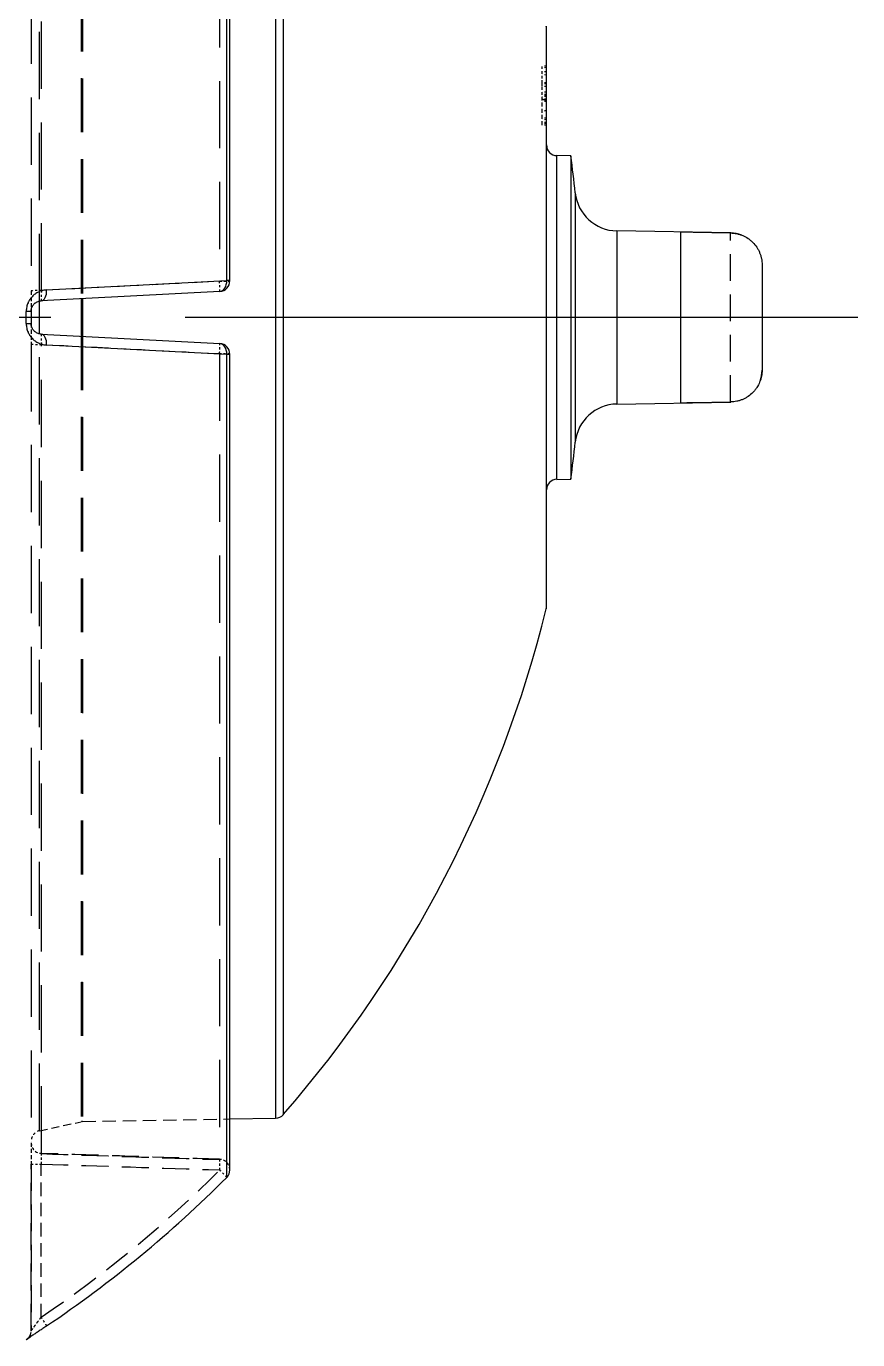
# Model space of a CAD drawing. Header units: millimetres. Extents: x 2469 to 2970, y 2097 to 2450.
# Drawn here: x 2739.7 to 2779, y 2218.7 to 2280.7 of the extents above; entities that cross this region are included whole.
import ezdxf

# ---------------------------------------------------------------- set-up
doc = ezdxf.new("R2010")
doc.units = ezdxf.units.MM
doc.linetypes.add('CENTER', pattern=[50.8, 31.75, -6.35, 6.35, -6.35])
doc.linetypes.add('HIDDEN', pattern=[9.525, 6.35, -3.175])
doc.layers.add('1', color=7, linetype='Continuous', true_color=0xffffff)
doc.layers.add('21', color=7, linetype='Continuous', true_color=0xffffff)

msp = doc.modelspace()

# ---------------------------------------------------------------- linework, layer by layer
at = {"layer": '1', "color": 1, "linetype": 'CENTER'}
msp.add_line((2778.954, 2266.948), (2679.133, 2266.948), dxfattribs=at)
at = {"layer": '21', "color": 7, "linetype": 'Continuous'}
for p, q in [((2749.158, 2268.694), (2749.158, 2307.541)), ((2749.158, 2268.663), (2749.158, 2307.541)), ((2749.306, 2268.678), (2749.306, 2307.185)), ((2751.461, 2304.743), (2751.461, 2229.153)), ((2751.832, 2304.571), (2751.832, 2229.326)), ((2751.832, 2304.571), (2751.832, 2229.326)), ((2764.245, 2280.694), (2764.245, 2253.203)), ((2764.259, 2253.323), (2764.259, 2280.573)), ((2765.408, 2274.577), (2764.753, 2274.588)), ((2764.753, 2259.308), (2764.753, 2274.588)), ((2765.408, 2274.577), (2765.408, 2259.32)), ((2765.615, 2272.838), (2765.615, 2261.059)), ((2765.615, 2272.838), (2765.615, 2261.059)), ((2772.954, 2270.941), (2767.579, 2271.035)), ((2767.579, 2271.035), (2767.579, 2262.862)), ((2770.583, 2270.972), (2770.583, 2262.924)), ((2772.954, 2270.938), (2772.954, 2270.941)), ((2774.436, 2269.432), (2774.436, 2264.464)), ((2740.654, 2268.248), (2749.158, 2268.694)), ((2748.83, 2268.176), (2740.4, 2267.735)), ((2740.32, 2266.176), (2740.32, 2267.725)), ((2742.294, 2267.831), (2742.294, 2266.061)), ((2742.319, 2267.834), (2742.319, 2266.062)), ((2742.343, 2267.835), (2742.343, 2266.058)), ((2739.694, 2266.661), (2739.694, 2267.235)), ((2739.924, 2267.233), (2739.924, 2266.664)), ((2740.4, 2266.162), (2748.83, 2265.72)), ((2749.158, 2265.203), (2740.654, 2265.649)), ((2749.158, 2226.356), (2749.158, 2265.234)), ((2749.158, 2226.356), (2749.158, 2265.203)), ((2749.306, 2226.711), (2749.306, 2265.218)), ((2767.579, 2262.862), (2772.954, 2262.956)), ((2772.954, 2262.956), (2772.954, 2262.959)), ((2764.753, 2259.308), (2765.408, 2259.32)), ((2749.306, 2229.115), (2751.461, 2229.153)), ((2739.694, 2218.695), (2739.694, 2218.696))]:
    msp.add_line(p, q, dxfattribs=at)
at = {"layer": '21', "color": 8, "linetype": 'HIDDEN', "ltscale": 0.5}
for p, q in [((2740.409, 2268.221), (2740.409, 2306.406)), ((2748.821, 2306.684), (2748.821, 2268.657)), ((2739.924, 2305.904), (2739.924, 2268.205)), ((2740.32, 2267.725), (2740.32, 2305.338)), ((2740.32, 2228.559), (2740.32, 2266.176)), ((2739.924, 2265.692), (2739.924, 2227.992)), ((2740.409, 2227.49), (2740.409, 2265.675)), ((2748.821, 2265.24), (2748.821, 2227.213))]:
    msp.add_line(p, q, dxfattribs=at)
at = {"layer": '21', "color": 8, "linetype": 'HIDDEN', "ltscale": 0.4}
for p, q in [((2742.294, 2304.908), (2742.294, 2267.831)), ((2742.343, 2304.903), (2742.343, 2267.835)), ((2742.294, 2266.061), (2742.294, 2228.988)), ((2742.319, 2266.062), (2742.319, 2228.992)), ((2742.343, 2266.058), (2742.343, 2228.994))]:
    msp.add_line(p, q, dxfattribs=at)
at = {"layer": '21', "color": 8, "linetype": 'HIDDEN', "ltscale": 0.006}
for p, q in [((2764.259, 2278.809), (2764.058, 2278.799)), ((2764.259, 2278.809), (2764.058, 2278.799)), ((2764.259, 2278.741), (2764.058, 2278.731)), ((2764.259, 2278.537), (2764.058, 2278.547)), ((2764.259, 2278.537), (2764.058, 2278.547)), ((2764.259, 2278.393), (2764.058, 2278.401)), ((2764.259, 2278.025), (2764.058, 2278.036)), ((2764.259, 2278.009), (2764.058, 2278.009)), ((2764.259, 2278.009), (2764.058, 2278.009)), ((2764.259, 2278), (2764.058, 2278)), ((2764.259, 2277.995), (2764.058, 2277.995)), ((2764.259, 2277.974), (2764.058, 2277.974)), ((2764.259, 2277.855), (2764.058, 2277.844)), ((2764.259, 2277.6), (2764.058, 2277.581)), ((2764.259, 2277.582), (2764.058, 2277.593)), ((2764.259, 2277.48), (2764.058, 2277.469)), ((2764.259, 2277.412), (2764.058, 2277.402)), ((2764.259, 2277.385), (2764.058, 2277.385)), ((2764.259, 2277.385), (2764.058, 2277.385)), ((2764.259, 2277.252), (2764.058, 2277.253)), ((2764.259, 2277.227), (2764.058, 2277.233)), ((2764.259, 2277.17), (2764.058, 2277.189)), ((2764.259, 2277.139), (2764.058, 2277.149)), ((2764.259, 2276.705), (2764.058, 2276.705)), ((2764.259, 2276.704), (2764.058, 2276.704)), ((2764.259, 2276.696), (2764.058, 2276.685)), ((2764.259, 2276.355), (2764.058, 2276.344)), ((2764.259, 2276.287), (2764.058, 2276.276)), ((2764.259, 2276.158), (2764.058, 2276.161)), ((2764.259, 2276.082), (2764.058, 2276.093)), ((2764.259, 2276.014), (2764.058, 2276.029)), ((2764.259, 2276.014), (2764.058, 2276.024))]:
    msp.add_line(p, q, dxfattribs=at)
at = {"layer": '21', "color": 8, "linetype": 'HIDDEN', "ltscale": 0.01}
for p, q in [((2764.058, 2277.844), (2764.058, 2278.299)), ((2739.924, 2226.989), (2740.4, 2226.989))]:
    msp.add_line(p, q, dxfattribs=at)
at = {"layer": '21', "color": 8, "linetype": 'HIDDEN', "ltscale": 0.03}
msp.add_line((2764.058, 2276.029), (2764.058, 2277.233), dxfattribs=at)
at = {"layer": '21', "color": 8, "linetype": 'HIDDEN', "ltscale": 0.2}
for p, q in [((2772.954, 2262.959), (2772.954, 2270.938)), ((2739.924, 2219.119), (2739.924, 2226.989)), ((2739.924, 2226.989), (2739.924, 2219.119))]:
    msp.add_line(p, q, dxfattribs=at)
at = {"layer": '21', "color": 8, "linetype": 'HIDDEN'}
for p, q in [((2774.436, 2269.432), (2774.436, 2269.434)), ((2774.436, 2264.463), (2774.436, 2264.464)), ((2739.924, 2219.118), (2739.924, 2219.119))]:
    msp.add_line(p, q, dxfattribs=at).dxf.unprotected_set("ltscale", 0)
at = {"layer": '21', "color": 8, "linetype": 'HIDDEN', "ltscale": 0.06}
msp.add_line((2740.32, 2228.559), (2742.294, 2228.988), dxfattribs=at)
at = {"layer": '21', "color": 8, "linetype": 'HIDDEN', "ltscale": 0.1}
for p, q in [((2742.343, 2228.994), (2749.306, 2229.115)), ((2740.4, 2219.762), (2740.4, 2226.989))]:
    msp.add_line(p, q, dxfattribs=at)
at = {"layer": '21', "color": 7, "linetype": 'Continuous'}
for centre, radius, start, end in [((2763.757, 2280.573), 0.503, 0, 13.88379), ((2764.762, 2275.091), 0.503, 180, 269), ((2708.633, 2266.948), 57.285, 5.90103, 7.65277), ((2767.614, 2273.044), 2.01, 185.90103, 269), ((2772.928, 2269.434), 1.508, 69.45894, 89), ((2748.804, 2268.678), 0.503, 273, 0), ((2748.804, 2265.218), 0.503, 0, 87), ((2772.928, 2264.463), 1.508, 340.00142, 0), ((2767.614, 2260.852), 2.01, 91, 174.09897), ((2708.633, 2266.948), 57.285, 352.34723, 354.09897), ((2764.762, 2258.806), 0.503, 91, 180), ((2708.633, 2266.948), 57.285, 318.94644, 346.11621), ((2763.757, 2253.323), 0.503, 346.11621, 0), ((2751.453, 2229.656), 0.503, 271, 318.94644), ((2748.804, 2226.711), 0.503, 315.01698, 0)]:
    msp.add_arc(centre, radius, start, end, dxfattribs=at)
at = {"layer": '21', "color": 8, "linetype": 'HIDDEN', "ltscale": 0.001}
msp.add_arc((2742.348, 2228.743), 0.251, 91, 102.26993, dxfattribs=at)
at = {"layer": '21', "color": 8, "linetype": 'HIDDEN', "ltscale": 0.02}
msp.add_arc((2740.427, 2228.068), 0.503, 102.26993, 180, dxfattribs=at)
at = {"layer": '21', "color": 8, "linetype": 'HIDDEN', "ltscale": 0.01}
msp.add_arc((2739.422, 2219.118), 0.503, 318.37268, 0, dxfattribs=at)
at = {"layer": '21', "color": 8, "linetype": 'HIDDEN', "ltscale": 0.003}
msp.add_arc((2739.422, 2219.118), 0.503, 302.76926, 316.87127, dxfattribs=at)
at = {"layer": '21', "color": 8, "linetype": 'HIDDEN', "ltscale": 0.006}
for centre, major_axis, ratio, start_param, end_param in [((2777.516, 2278.165), (19.331, -0.106), 0.071394, 3.94272, 3.957099), ((2739.422, 2219.119), (0.503, 0), 0.999982, 5.861087, 6.283185)]:
    msp.add_ellipse(centre, major_axis=major_axis, ratio=ratio, start_param=start_param, end_param=end_param, dxfattribs=at)
at = {"layer": '21', "color": 7, "linetype": 'Continuous'}
for centre, major_axis, ratio, start_param, end_param in [((2747.776, 2266.948), (84.57, 0), 0.049416, 1.26849, 1.297738), ((2748.804, 2268.678), (0.026, -0.502), 0.706831, 0, 1.564208), ((2748.804, 2268.678), (-0.503, 0), 0.042955, 3.141582, 3.928283), ((2740.374, 2268.236), (0.026, -0.502), 0.558433, 0, 1.564208), ((2739.422, 2267.233), (0.503, 0), 0.00595, 0, 0.998865), ((2739.422, 2266.664), (-0.503, 0), 0.00595, 2.142728, 3.141593), ((2740.374, 2265.66), (-0.026, -0.502), 0.558433, 1.577384, 3.141593), ((2748.804, 2265.218), (-0.026, -0.502), 0.706831, 1.577384, 3.141593), ((2748.804, 2265.218), (0.503, 0), 0.042955, 5.496495, 6.283196), ((2747.776, 2266.948), (84.57, 0), 0.049416, 4.985448, 5.014695), ((2748.804, 2226.711), (-0.503, 0), 0.999077, 2.354902, 3.141604), ((2708.653, 2266.948), (0, -57.384), 0.99863, 0.592496, 0.785009), ((2739.422, 2219.119), (0.503, 0), 0.999982, 5.28432, 5.353414)]:
    msp.add_ellipse(centre, major_axis=major_axis, ratio=ratio, start_param=start_param, end_param=end_param, dxfattribs=at)
at = {"layer": '21', "color": 8, "linetype": 'HIDDEN', "ltscale": 0.01}
for centre, major_axis, ratio, start_param, end_param in [((2748.804, 2268.678), (-0.503, 0), 0.042955, 1.605703, 3.141582), ((2748.804, 2268.678), (-0.026, 0.502), 0.032638, 3.141593, 4.667678), ((2740.427, 2268.205), (0.503, 0), 0.032244, 1.605703, 3.141593), ((2740.427, 2265.692), (-0.503, 0), 0.032244, 0, 1.53589), ((2748.804, 2265.218), (0.026, 0.502), 0.032638, 4.7571, 6.283185), ((2748.804, 2265.218), (0.503, 0), 0.042955, 0.000011, 1.53589), ((2748.804, 2226.711), (0.016, 0.502), 0.052308, 4.714099, 6.240184), ((2748.804, 2226.711), (0.355, -0.355), 0.037022, 6.252747, 7.816955), ((2740.374, 2219.762), (0.281, -0.417), 0.043415, 6.260515, 7.824724)]:
    msp.add_ellipse(centre, major_axis=major_axis, ratio=ratio, start_param=start_param, end_param=end_param, dxfattribs=at)
at = {"layer": '21', "color": 8, "linetype": 'HIDDEN', "ltscale": 0.02}
for centre, major_axis, ratio, start_param in [((2740.427, 2227.992), (0.503, 0), 0.99948, 3.141593), ((2748.804, 2226.711), (-0.503, 0), 0.999077, 3.141604)]:
    msp.add_ellipse(centre, major_axis=major_axis, ratio=ratio, start_param=start_param, end_param=4.677482, dxfattribs=at)
at = {"layer": '21', "color": 8, "linetype": 'HIDDEN', "ltscale": 0.2}
for centre, major_axis, ratio, start_param, end_param in [((3616.169, 2266.949), (1336.838, 0), 0.039078, 3.998072, 4.00638), ((3610.412, 2266.948), (1342.573, 0), 0.039078, 4.00741, 4.015625), ((2708.679, 2266.948), (0, 56.882), 0.99863, 3.734088, 3.926602)]:
    msp.add_ellipse(centre, major_axis=major_axis, ratio=ratio, start_param=start_param, end_param=end_param, dxfattribs=at)
at = {"layer": '21', "color": 8, "linetype": 'HIDDEN', "ltscale": 0.007}
msp.add_ellipse((2739.422, 2219.119), major_axis=(0.503, 0), ratio=0.999982, start_param=5.353414, end_param=5.861087, dxfattribs=at)
at = {"layer": '21', "color": 8, "linetype": 'HIDDEN', "ltscale": 0.02}
for points, knots in [([(2764.058, 2278), (2764.058, 2278.053), (2764.058, 2278.105), (2764.058, 2278.207), (2764.058, 2278.257), (2764.058, 2278.403), (2764.058, 2278.494), (2764.058, 2278.643), (2764.058, 2278.701), (2764.058, 2278.76), (2764.058, 2278.775), (2764.058, 2278.794), (2764.058, 2278.797), (2764.058, 2278.799)], [0, 0, 0, 0, 0.124774, 0.124774, 0.249847, 0.249847, 0.499992, 0.499992, 0.750137, 0.750137, 0.87521, 0.87521, 1, 1, 1, 1]), ([(2764.058, 2277.233), (2764.058, 2277.292), (2764.058, 2277.35), (2764.058, 2277.441), (2764.058, 2277.471), (2764.058, 2277.534), (2764.058, 2277.565), (2764.058, 2277.661), (2764.058, 2277.726), (2764.058, 2277.828), (2764.058, 2277.862), (2764.058, 2277.93), (2764.058, 2277.965), (2764.058, 2278)], [0, 0, 0, 0, 0.250113, 0.250113, 0.37517, 0.37517, 0.500226, 0.500226, 0.750339, 0.750339, 0.875396, 0.875396, 1, 1, 1, 1]), ([(2739.924, 2219.119), (2739.924, 2219.119), (2739.925, 2219.121), (2739.93, 2219.127), (2739.931, 2219.129), (2739.935, 2219.135), (2739.937, 2219.138), (2739.945, 2219.148), (2739.951, 2219.157), (2739.962, 2219.171), (2739.965, 2219.176), (2739.973, 2219.186), (2739.977, 2219.192), (2739.99, 2219.209), (2739.999, 2219.221), (2740.018, 2219.247), (2740.028, 2219.26), (2740.048, 2219.288), (2740.059, 2219.303), (2740.081, 2219.332), (2740.092, 2219.347), (2740.115, 2219.378), (2740.127, 2219.394), (2740.151, 2219.426), (2740.163, 2219.442), (2740.199, 2219.491), (2740.223, 2219.524), (2740.273, 2219.591), (2740.298, 2219.625), (2740.349, 2219.693), (2740.375, 2219.727), (2740.4, 2219.762)], [0, 0, 0, 0, 0.0625, 0.0625, 0.09375, 0.09375, 0.125, 0.125, 0.1875, 0.1875, 0.21875, 0.21875, 0.25, 0.25, 0.3125, 0.3125, 0.375, 0.375, 0.4375, 0.4375, 0.5, 0.5, 0.5625, 0.5625, 0.625, 0.625, 0.75, 0.75, 0.875, 0.875, 1, 1, 1, 1])]:
    msp.add_open_spline(points, degree=3, knots=knots, dxfattribs=at)
at = {"layer": '21', "color": 8, "linetype": 'HIDDEN', "ltscale": 0.006}
for points, knots in [([(2764.259, 2277.976), (2764.226, 2277.977), (2764.192, 2277.978), (2764.125, 2277.98), (2764.092, 2277.984), (2764.058, 2277.986)], [0, 0, 0, 0, 0.499659, 0.499659, 1, 1, 1, 1]), ([(2764.259, 2277.466), (2764.247, 2277.466), (2764.234, 2277.466), (2764.201, 2277.467), (2764.18, 2277.467), (2764.137, 2277.467), (2764.116, 2277.468), (2764.085, 2277.468), (2764.074, 2277.468), (2764.062, 2277.468), (2764.06, 2277.468), (2764.058, 2277.468)], [0, 0, 0, 0, 0.186779, 0.186779, 0.501647, 0.501647, 0.816524, 0.816524, 0.973967, 0.973967, 1, 1, 1, 1])]:
    msp.add_open_spline(points, degree=3, knots=knots, dxfattribs=at)
msp.add_open_spline([(2764.259, 2277.207), (2764.192, 2277.211), (2764.125, 2277.214), (2764.058, 2277.218)], degree=3, dxfattribs=at)
at = {"layer": '21', "color": 7, "linetype": 'Continuous'}
for points, knots in [([(2772.954, 2270.938), (2773.053, 2270.936), (2773.149, 2270.925), (2773.292, 2270.895), (2773.339, 2270.883), (2773.408, 2270.86), (2773.432, 2270.853), (2773.478, 2270.835), (2773.5, 2270.826), (2773.613, 2270.778), (2773.698, 2270.732), (2773.798, 2270.663), (2773.818, 2270.649), (2773.857, 2270.62), (2773.876, 2270.604), (2773.933, 2270.557), (2773.969, 2270.524), (2774.071, 2270.42), (2774.132, 2270.345), (2774.2, 2270.243), (2774.213, 2270.222), (2774.238, 2270.18), (2774.25, 2270.158), (2774.284, 2270.093), (2774.325, 2270.005), (2774.358, 2269.914), (2774.379, 2269.844), (2774.385, 2269.82), (2774.397, 2269.773), (2774.402, 2269.749), (2774.426, 2269.628), (2774.436, 2269.531), (2774.436, 2269.432)], [0, 0, 0, 0, 0.125, 0.125, 0.1875, 0.1875, 0.21875, 0.21875, 0.25, 0.25, 0.375, 0.375, 0.40625, 0.40625, 0.4375, 0.4375, 0.5, 0.5, 0.625, 0.625, 0.65625, 0.65625, 0.6875, 0.6875, 0.75, 0.8125, 0.8125, 0.84375, 0.84375, 0.875, 0.875, 1, 1, 1, 1]), ([(2740.654, 2268.248), (2740.596, 2268.245), (2740.537, 2268.237), (2740.465, 2268.22), (2740.451, 2268.216), (2740.422, 2268.208), (2740.408, 2268.204), (2740.365, 2268.19), (2740.337, 2268.18), (2740.255, 2268.145), (2740.201, 2268.116), (2740.125, 2268.065), (2740.099, 2268.047), (2740.05, 2268.008), (2740.026, 2267.987), (2739.957, 2267.92), (2739.915, 2267.871), (2739.859, 2267.791), (2739.841, 2267.763), (2739.816, 2267.719), (2739.808, 2267.704), (2739.793, 2267.673), (2739.786, 2267.658), (2739.752, 2267.58), (2739.73, 2267.515), (2739.709, 2267.412), (2739.703, 2267.377), (2739.695, 2267.307), (2739.694, 2267.271), (2739.694, 2267.235)], [0, 0, 0, 0, 0.125, 0.125, 0.15625, 0.15625, 0.1875, 0.1875, 0.25, 0.25, 0.375, 0.375, 0.4375, 0.4375, 0.5, 0.5, 0.625, 0.625, 0.6875, 0.6875, 0.71875, 0.71875, 0.75, 0.75, 0.875, 0.875, 0.9375, 0.9375, 1, 1, 1, 1]), ([(2739.924, 2267.233), (2739.924, 2267.255), (2739.925, 2267.276), (2739.93, 2267.308), (2739.931, 2267.318), (2739.935, 2267.338), (2739.937, 2267.348), (2739.945, 2267.378), (2739.951, 2267.397), (2739.962, 2267.424), (2739.965, 2267.432), (2739.973, 2267.45), (2739.977, 2267.458), (2739.99, 2267.482), (2739.999, 2267.497), (2740.018, 2267.526), (2740.028, 2267.539), (2740.048, 2267.564), (2740.059, 2267.576), (2740.081, 2267.598), (2740.092, 2267.608), (2740.115, 2267.628), (2740.127, 2267.637), (2740.151, 2267.653), (2740.163, 2267.661), (2740.199, 2267.682), (2740.223, 2267.693), (2740.273, 2267.712), (2740.298, 2267.719), (2740.349, 2267.73), (2740.375, 2267.733), (2740.4, 2267.735)], [0, 0, 0, 0, 0.0625, 0.0625, 0.09375, 0.09375, 0.125, 0.125, 0.1875, 0.1875, 0.21875, 0.21875, 0.25, 0.25, 0.3125, 0.3125, 0.375, 0.375, 0.4375, 0.4375, 0.5, 0.5, 0.5625, 0.5625, 0.625, 0.625, 0.75, 0.75, 0.875, 0.875, 1, 1, 1, 1]), ([(2739.694, 2266.661), (2739.694, 2266.625), (2739.695, 2266.59), (2739.703, 2266.519), (2739.709, 2266.484), (2739.73, 2266.382), (2739.752, 2266.316), (2739.786, 2266.239), (2739.793, 2266.223), (2739.808, 2266.193), (2739.816, 2266.178), (2739.841, 2266.134), (2739.859, 2266.106), (2739.915, 2266.025), (2739.957, 2265.976), (2740.026, 2265.909), (2740.05, 2265.889), (2740.099, 2265.849), (2740.125, 2265.831), (2740.201, 2265.78), (2740.255, 2265.752), (2740.337, 2265.717), (2740.365, 2265.706), (2740.408, 2265.692), (2740.422, 2265.688), (2740.451, 2265.68), (2740.465, 2265.677), (2740.537, 2265.66), (2740.596, 2265.652), (2740.654, 2265.649)], [0, 0, 0, 0, 0.0625, 0.0625, 0.125, 0.125, 0.25, 0.25, 0.28125, 0.28125, 0.3125, 0.3125, 0.375, 0.375, 0.5, 0.5, 0.5625, 0.5625, 0.625, 0.625, 0.75, 0.75, 0.8125, 0.8125, 0.84375, 0.84375, 0.875, 0.875, 1, 1, 1, 1]), ([(2740.4, 2266.162), (2740.375, 2266.163), (2740.349, 2266.166), (2740.298, 2266.177), (2740.273, 2266.184), (2740.223, 2266.203), (2740.199, 2266.215), (2740.163, 2266.236), (2740.151, 2266.243), (2740.127, 2266.26), (2740.115, 2266.269), (2740.093, 2266.288), (2740.081, 2266.298), (2740.059, 2266.32), (2740.049, 2266.332), (2740.028, 2266.357), (2740.018, 2266.371), (2739.999, 2266.399), (2739.99, 2266.414), (2739.973, 2266.447), (2739.965, 2266.463), (2739.955, 2266.49), (2739.952, 2266.5), (2739.945, 2266.518), (2739.943, 2266.528), (2739.937, 2266.548), (2739.935, 2266.558), (2739.931, 2266.579), (2739.93, 2266.589), (2739.925, 2266.621), (2739.924, 2266.642), (2739.924, 2266.664)], [0, 0, 0, 0, 0.125, 0.125, 0.25, 0.25, 0.375, 0.375, 0.4375, 0.4375, 0.5, 0.5, 0.5625, 0.5625, 0.625, 0.625, 0.6875, 0.6875, 0.75, 0.75, 0.8125, 0.8125, 0.84375, 0.84375, 0.875, 0.875, 0.90625, 0.90625, 0.9375, 0.9375, 1, 1, 1, 1]), ([(2774.436, 2264.464), (2774.436, 2264.366), (2774.426, 2264.269), (2774.398, 2264.126), (2774.386, 2264.079), (2774.365, 2264.008), (2774.358, 2263.985), (2774.341, 2263.939), (2774.333, 2263.916), (2774.286, 2263.803), (2774.241, 2263.717), (2774.174, 2263.615), (2774.16, 2263.595), (2774.131, 2263.556), (2774.116, 2263.536), (2774.07, 2263.479), (2774.038, 2263.443), (2773.935, 2263.339), (2773.861, 2263.276), (2773.76, 2263.207), (2773.739, 2263.194), (2773.698, 2263.168), (2773.676, 2263.156), (2773.612, 2263.121), (2773.525, 2263.078), (2773.434, 2263.044), (2773.365, 2263.022), (2773.341, 2263.015), (2773.294, 2263.003), (2773.27, 2262.997), (2773.15, 2262.971), (2773.053, 2262.96), (2772.954, 2262.959)], [0, 0, 0, 0, 0.125, 0.125, 0.1875, 0.1875, 0.21875, 0.21875, 0.25, 0.25, 0.375, 0.375, 0.40625, 0.40625, 0.4375, 0.4375, 0.5, 0.5, 0.625, 0.625, 0.65625, 0.65625, 0.6875, 0.6875, 0.75, 0.8125, 0.8125, 0.84375, 0.84375, 0.875, 0.875, 1, 1, 1, 1]), ([(2740.654, 2219.345), (2740.596, 2219.305), (2740.537, 2219.266), (2740.465, 2219.218), (2740.451, 2219.208), (2740.422, 2219.189), (2740.408, 2219.179), (2740.365, 2219.15), (2740.337, 2219.132), (2740.255, 2219.076), (2740.201, 2219.04), (2740.125, 2218.988), (2740.099, 2218.971), (2740.05, 2218.938), (2740.026, 2218.922), (2739.968, 2218.883), (2739.935, 2218.861), (2739.904, 2218.84)], [0, 0, 0, 0, 0.209726, 0.209726, 0.262158, 0.262158, 0.314589, 0.314589, 0.419452, 0.419452, 0.629178, 0.629178, 0.734041, 0.734041, 0.838904, 0.838904, 1, 1, 1, 1]), ([(2739.904, 2218.84), (2739.895, 2218.834), (2739.886, 2218.828), (2739.859, 2218.809), (2739.841, 2218.797), (2739.816, 2218.78), (2739.808, 2218.775), (2739.793, 2218.765), (2739.786, 2218.76), (2739.752, 2218.737), (2739.73, 2218.722), (2739.709, 2218.707), (2739.703, 2218.703), (2739.695, 2218.698), (2739.694, 2218.696), (2739.694, 2218.696)], [0, 0, 0, 0, 0.071746, 0.071746, 0.226455, 0.226455, 0.30381, 0.30381, 0.381164, 0.381164, 0.690582, 0.690582, 0.845291, 0.845291, 1, 1, 1, 1]), ([(2739.721, 2218.715), (2739.721, 2218.715), (2739.723, 2218.717), (2739.741, 2218.729), (2739.799, 2218.769), (2739.868, 2218.815), (2739.913, 2218.846)], [0, 0, 0, 0, 0.04929, 0.236936, 0.58817, 1, 1, 1, 1])]:
    msp.add_open_spline(points, degree=3, knots=knots, dxfattribs=at)
at = {"layer": '21', "color": 8, "linetype": 'HIDDEN', "ltscale": 0.2}
for points in [[(2748.821, 2268.657), (2746.017, 2268.511), (2743.213, 2268.366), (2740.409, 2268.221)], [(2740.409, 2265.675), (2743.213, 2265.53), (2746.017, 2265.385), (2748.821, 2265.24)], [(2748.821, 2227.213), (2746.017, 2227.305), (2743.213, 2227.397), (2740.409, 2227.49)]]:
    msp.add_open_spline(points, degree=3, dxfattribs=at)
at = {"layer": '21', "color": 8, "linetype": 'HIDDEN', "ltscale": 0.03}
for points, knots in [([(2739.924, 2268.205), (2739.924, 2268.14), (2739.924, 2268.076), (2739.924, 2267.998), (2739.924, 2267.982), (2739.924, 2267.951), (2739.924, 2267.905), (2739.924, 2267.83), (2739.924, 2267.773), (2739.924, 2267.731), (2739.924, 2267.717), (2739.924, 2267.69), (2739.924, 2267.676), (2739.924, 2267.61), (2739.924, 2267.561), (2739.924, 2267.493), (2739.924, 2267.472), (2739.924, 2267.442), (2739.924, 2267.432), (2739.924, 2267.413), (2739.924, 2267.404), (2739.924, 2267.36), (2739.924, 2267.33), (2739.924, 2267.3), (2739.924, 2267.294), (2739.924, 2267.284), (2739.924, 2267.279), (2739.924, 2267.265), (2739.924, 2267.257), (2739.924, 2267.239), (2739.924, 2267.233), (2739.924, 2267.233)], [0, 0, 0, 0, 0.12502, 0.12502, 0.156275, 0.156275, 0.18753, 0.250039, 0.312549, 0.312549, 0.343804, 0.343804, 0.375059, 0.375059, 0.500079, 0.500079, 0.562589, 0.562589, 0.593844, 0.593844, 0.625099, 0.625099, 0.750118, 0.750118, 0.781373, 0.781373, 0.812628, 0.812628, 0.875138, 0.875138, 1, 1, 1, 1]), ([(2739.924, 2266.664), (2739.924, 2266.664), (2739.924, 2266.657), (2739.924, 2266.642), (2739.924, 2266.638), (2739.924, 2266.631), (2739.924, 2266.618), (2739.924, 2266.592), (2739.924, 2266.565), (2739.924, 2266.543), (2739.924, 2266.535), (2739.924, 2266.519), (2739.924, 2266.51), (2739.924, 2266.466), (2739.924, 2266.426), (2739.924, 2266.358), (2739.924, 2266.335), (2739.924, 2266.298), (2739.924, 2266.285), (2739.924, 2266.26), (2739.924, 2266.246), (2739.924, 2266.18), (2739.924, 2266.124), (2739.924, 2266.051), (2739.924, 2266.036), (2739.924, 2266.006), (2739.924, 2265.99), (2739.924, 2265.944), (2739.924, 2265.913), (2739.924, 2265.82), (2739.924, 2265.756), (2739.924, 2265.692)], [0, 0, 0, 0, 0.125, 0.125, 0.15625, 0.15625, 0.1875, 0.25, 0.3125, 0.3125, 0.34375, 0.34375, 0.375, 0.375, 0.5, 0.5, 0.5625, 0.5625, 0.59375, 0.59375, 0.625, 0.625, 0.75, 0.75, 0.78125, 0.78125, 0.8125, 0.8125, 0.875, 0.875, 1, 1, 1, 1]), ([(2739.924, 2227.992), (2739.924, 2227.991), (2739.924, 2227.989), (2739.924, 2227.98), (2739.924, 2227.969), (2739.924, 2227.952), (2739.924, 2227.937), (2739.924, 2227.931), (2739.924, 2227.92), (2739.924, 2227.914), (2739.924, 2227.881), (2739.924, 2227.85), (2739.924, 2227.795), (2739.924, 2227.775), (2739.924, 2227.733), (2739.924, 2227.711), (2739.924, 2227.665), (2739.924, 2227.64), (2739.924, 2227.59), (2739.924, 2227.563), (2739.924, 2227.509), (2739.924, 2227.481), (2739.924, 2227.424), (2739.924, 2227.395), (2739.924, 2227.306), (2739.924, 2227.244), (2739.924, 2227.165), (2739.924, 2227.149), (2739.924, 2227.117), (2739.924, 2227.069), (2739.924, 2227.021), (2739.924, 2226.989)], [0, 0, 0, 0, 0.0625, 0.0625, 0.125, 0.1875, 0.1875, 0.21875, 0.21875, 0.25, 0.25, 0.375, 0.375, 0.4375, 0.4375, 0.5, 0.5, 0.5625, 0.5625, 0.625, 0.625, 0.6875, 0.6875, 0.75, 0.75, 0.875, 0.875, 0.90625, 0.90625, 0.9375, 1, 1, 1, 1])]:
    msp.add_open_spline(points, degree=3, knots=knots, dxfattribs=at)
at = {"layer": '21', "color": 8, "linetype": 'HIDDEN', "ltscale": 0.01}
for points, knots in [([(2740.409, 2268.221), (2740.407, 2268.189), (2740.406, 2268.157), (2740.404, 2268.11), (2740.403, 2268.094), (2740.402, 2268.063), (2740.401, 2268.034), (2740.4, 2268.005), (2740.399, 2267.977), (2740.398, 2267.963), (2740.397, 2267.923), (2740.397, 2267.899), (2740.396, 2267.865), (2740.396, 2267.854), (2740.396, 2267.834), (2740.395, 2267.824), (2740.395, 2267.798), (2740.396, 2267.783), (2740.396, 2267.765), (2740.396, 2267.76), (2740.397, 2267.751), (2740.397, 2267.747), (2740.398, 2267.738), (2740.399, 2267.735), (2740.4, 2267.735)], [0, 0, 0, 0, 0.125, 0.125, 0.1875, 0.1875, 0.25, 0.3125, 0.3125, 0.375, 0.375, 0.5, 0.5, 0.5625, 0.5625, 0.625, 0.625, 0.75, 0.75, 0.8125, 0.8125, 0.875, 0.875, 1, 1, 1, 1]), ([(2740.4, 2266.162), (2740.399, 2266.162), (2740.398, 2266.159), (2740.397, 2266.15), (2740.397, 2266.146), (2740.396, 2266.137), (2740.396, 2266.126), (2740.396, 2266.113), (2740.395, 2266.098), (2740.395, 2266.09), (2740.395, 2266.063), (2740.396, 2266.043), (2740.396, 2266.009), (2740.397, 2265.998), (2740.397, 2265.973), (2740.397, 2265.96), (2740.399, 2265.92), (2740.4, 2265.892), (2740.401, 2265.848), (2740.402, 2265.833), (2740.403, 2265.802), (2740.404, 2265.786), (2740.406, 2265.74), (2740.407, 2265.708), (2740.409, 2265.675)], [0, 0, 0, 0, 0.125, 0.125, 0.1875, 0.1875, 0.25, 0.3125, 0.3125, 0.375, 0.375, 0.5, 0.5, 0.5625, 0.5625, 0.625, 0.625, 0.75, 0.75, 0.8125, 0.8125, 0.875, 0.875, 1, 1, 1, 1]), ([(2740.409, 2227.49), (2740.407, 2227.489), (2740.406, 2227.485), (2740.404, 2227.475), (2740.403, 2227.471), (2740.402, 2227.461), (2740.401, 2227.455), (2740.4, 2227.435), (2740.399, 2227.42), (2740.398, 2227.392), (2740.397, 2227.382), (2740.397, 2227.362), (2740.396, 2227.35), (2740.396, 2227.327), (2740.396, 2227.315), (2740.396, 2227.29), (2740.395, 2227.277), (2740.395, 2227.249), (2740.395, 2227.235), (2740.396, 2227.207), (2740.396, 2227.192), (2740.396, 2227.148), (2740.397, 2227.117), (2740.398, 2227.069), (2740.398, 2227.053), (2740.399, 2227.021), (2740.4, 2227.005), (2740.4, 2226.989)], [0, 0, 0, 0, 0.125, 0.125, 0.1875, 0.1875, 0.25, 0.25, 0.375, 0.375, 0.4375, 0.4375, 0.5, 0.5, 0.5625, 0.5625, 0.625, 0.625, 0.6875, 0.6875, 0.75, 0.75, 0.875, 0.875, 0.9375, 0.9375, 1, 1, 1, 1])]:
    msp.add_open_spline(points, degree=3, knots=knots, dxfattribs=at)
at = {"layer": '21', "color": 8, "linetype": 'HIDDEN', "ltscale": 0.007}
msp.add_open_spline([(2739.878, 2218.914), (2739.871, 2218.895), (2739.85, 2218.852), (2739.809, 2218.796), (2739.768, 2218.754), (2739.743, 2218.732), (2739.731, 2218.723), (2739.727, 2218.72), (2739.725, 2218.719), (2739.725, 2218.719)], degree=3, knots=[0, 0, 0, 0, 0.218404, 0.522406, 0.748935, 0.855689, 0.926145, 0.994621, 1, 1, 1, 1], dxfattribs=at)

doc.saveas('drawing.dxf')
